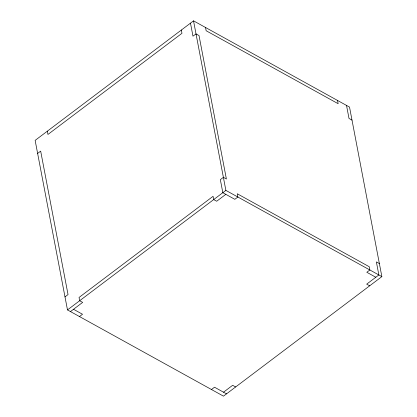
<?xml version="1.0" encoding="UTF-8"?>
<svg xmlns="http://www.w3.org/2000/svg" width="417" height="417" viewBox="0 0 417 417"><rect width="100%" height="100%" fill="white"/><g stroke="black" fill="none" stroke-linecap="round" stroke-linejoin="round"><path stroke-width="0.63" d="M193.53 20.85L35.137 140.383L67.481 309.92L223.47 396.15L381.863 276.617L349.519 107.08L193.53 20.85L225.873 190.387L381.863 276.617M37.629 153.425L40.673 151.126L68.039 294.579L64.995 296.878M67.481 309.92L225.873 190.387M70.478 311.577L82.665 302.382L79.663 300.725L79.042 297.467L213.066 196.318L213.686 199.581L216.689 201.239L225.826 194.343M79.48 316.555L82.524 314.256L73.528 309.278M211.471 389.514L214.515 387.216L226.514 393.851M223.512 392.194L232.655 385.298L235.652 386.955M352.005 120.122L349.008 118.459L346.522 105.423M379.371 263.575L376.374 261.912L378.86 274.954L366.679 284.149L369.676 285.812M375.816 277.253L366.814 272.28L369.863 269.981L369.238 266.724L237.252 193.759L237.872 197.017L234.823 199.316L222.829 192.685L220.338 179.644L223.387 177.345L226.384 179.002L199.018 35.549L196.021 33.892L192.972 36.19L190.486 23.149M337.52 100.445L338.145 103.708L206.154 30.743L205.529 27.486M181.348 30.045L181.968 33.308L47.945 134.451L47.324 131.188"/></g></svg>
